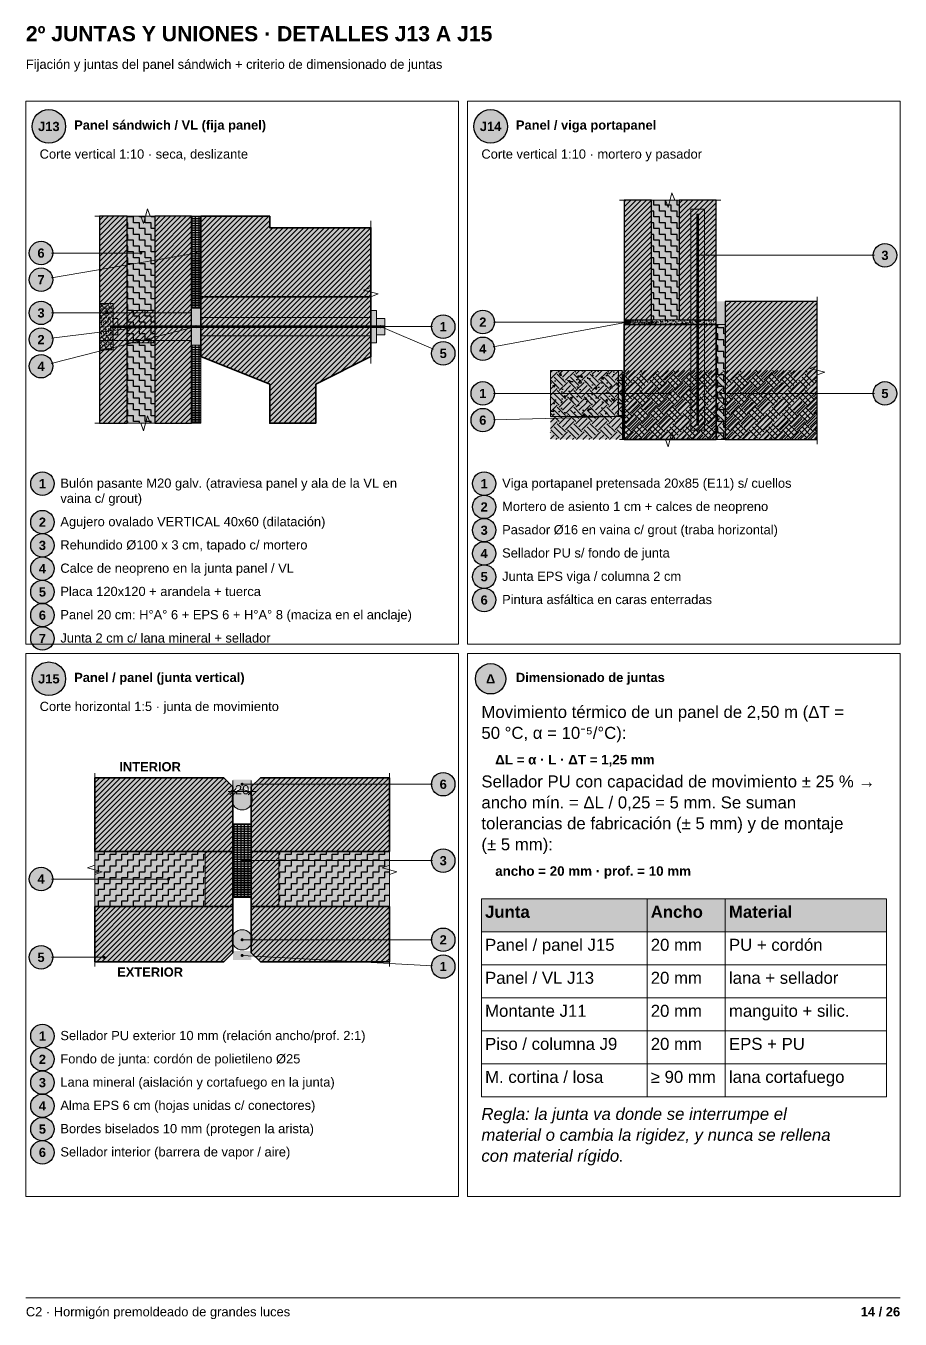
# Model space of a CAD drawing. Header units: millimetres. Extents: x 10 to 6200, y 4 to 286.
# Drawn here: x 3130 to 3320, y 4.4 to 285.3 of the extents above; entities that cross this region are included whole.
import ezdxf
from ezdxf.enums import TextEntityAlignment as Align

# ---------------------------------------------------------------- set-up
doc = ezdxf.new("R2010")
doc.units = ezdxf.units.MM
for name, color, linetype in [('CONTORNOS', 7, 'Continuous'), ('CONTORNOS-RAYADO', 8, 'Continuous'), ('CONTORNOS-RELLENO', 9, 'Continuous'), ('COTAS', 7, 'Continuous'), ('LINEAS', 7, 'Continuous'), ('LINEAS-RELLENO', 9, 'Continuous'), ('MARCO', 7, 'Continuous'), ('REFERENCIAS', 7, 'Continuous'), ('REFERENCIAS-RELLENO', 9, 'Continuous'), ('TABLAS', 7, 'Continuous'), ('TABLAS-RELLENO', 9, 'Continuous'), ('TEXTOS', 7, 'Continuous')]:
    doc.layers.add(name, color=color, linetype=linetype)
doc.styles.add('ARIAL', font='arial.ttf')
doc.styles.add('ARIAL-CURSIVA', font='ariali.ttf')
doc.styles.add('ARIAL-NEGRITA', font='arialbd.ttf')

msp = doc.modelspace()

# ---------------------------------------------------------------- hatches: boundary and pattern name
at = {"layer": 'CONTORNOS-RAYADO'}
h = msp.add_hatch(dxfattribs=at)
h.set_pattern_fill('ANSI31', color=8, scale=0.25)
h.paths.add_polyline_path([(3260, 221.5), (3266, 221.5), (3266, 247.5), (3260, 247.5)])
h = msp.add_hatch(dxfattribs=at)
h.set_pattern_fill('ZIGZAG', color=8, scale=0.2, angle=90)
h.paths.add_polyline_path([(3266, 221.5), (3272, 221.5), (3272, 247.5), (3266, 247.5)])
h = msp.add_hatch(dxfattribs=at)
h.set_pattern_fill('ANSI31', color=8, scale=0.25)
h.paths.add_polyline_path([(3272, 221.5), (3280, 221.5), (3280, 247.5), (3272, 247.5)])
h = msp.add_hatch(dxfattribs=at)
h.set_pattern_fill('AR-SAND', color=8, scale=0.01)
h.paths.add_polyline_path([(3274.5, 197.5), (3277.5, 197.5), (3277.5, 245.5), (3274.5, 245.5)])
h = msp.add_hatch(dxfattribs=at)
h.set_pattern_fill('ANSI31', color=8, scale=0.25)
h.paths.add_polyline_path([(3146, 199), (3152, 199), (3152, 244), (3146, 244)])
h = msp.add_hatch(dxfattribs=at)
h.set_pattern_fill('ZIGZAG', color=8, scale=0.2, angle=90)
h.paths.add_polyline_path([(3152, 199), (3158, 199), (3158, 244), (3152, 244)])
h = msp.add_hatch(dxfattribs=at)
h.set_pattern_fill('ANSI31', color=8, scale=0.25)
h.paths.add_polyline_path([(3158, 199), (3166, 199), (3166, 244), (3158, 244)])
h = msp.add_hatch(dxfattribs=at)
h.set_pattern_fill('INSUL', color=8, scale=0.08, angle=90)
h.paths.add_polyline_path([(3166, 224), (3168, 224), (3168, 244), (3166, 244)])
h = msp.add_hatch(dxfattribs=at)
h.set_pattern_fill('ANSI31', color=8, scale=0.25)
h.paths.add_polyline_path([(3168, 226.5), (3205, 226.5), (3205, 241.5), (3183, 241.5), (3183, 244), (3168, 244)])
h = msp.add_hatch(dxfattribs=at)
h.set_pattern_fill('AR-SAND', color=8, scale=0.015)
h.paths.add_polyline_path([(3146, 215), (3149, 215), (3149, 225), (3146, 225)])
h = msp.add_hatch(dxfattribs=at)
h.set_pattern_fill('ANSI31', color=8, scale=0.25)
h.paths.add_polyline_path([(3168, 226.5), (3205, 226.5), (3205, 213.5), (3193, 207.5), (3193, 199), (3183, 199), (3183, 207.5), (3168, 213.5)])
h = msp.add_hatch(dxfattribs=at)
h.set_pattern_fill('ANSI31', color=8, scale=0.25)
h.paths.add_polyline_path([(3282, 195.5), (3302, 195.5), (3302, 225.5), (3282, 225.5)])
h = msp.add_hatch(dxfattribs=at)
h.set_pattern_fill('ANSI31', color=8, scale=0.25)
h.paths.add_polyline_path([(3152, 216.5), (3158, 216.5), (3158, 223.5), (3152, 223.5)])
h = msp.add_hatch(dxfattribs=at)
h.set_pattern_fill('AR-SAND', color=8, scale=0.01)
h.paths.add_polyline_path([(3168, 218), (3205, 218), (3205, 222), (3168, 222)])
h = msp.add_hatch(dxfattribs=at)
h.set_pattern_fill('AR-SAND', color=8, scale=0.015)
h.paths.add_polyline_path([(3260, 220.5), (3280, 220.5), (3280, 221.5), (3260, 221.5)])
h = msp.add_hatch(dxfattribs=at)
h.set_pattern_fill('ANSI31', color=8, scale=0.25)
h.paths.add_polyline_path([(3260, 195.5), (3280, 195.5), (3280, 220.5), (3260, 220.5)])
h = msp.add_hatch(dxfattribs=at)
h.set_pattern_fill('ZIGZAG', color=8, scale=0.2, angle=90)
h.paths.add_polyline_path([(3280, 195.5), (3282, 195.5), (3282, 220.5), (3280, 220.5)])
h = msp.add_hatch(dxfattribs=at)
h.set_pattern_fill('INSUL', color=8, scale=0.08, angle=90)
h.paths.add_polyline_path([(3166, 199), (3168, 199), (3168, 216), (3166, 216)])
h = msp.add_hatch(dxfattribs=at)
h.set_pattern_fill('EARTH', color=8, scale=0.4, angle=45)
h.paths.add_polyline_path([(3244, 195.5), (3302, 195.5), (3302, 210.5), (3244, 210.5)])
h = msp.add_hatch(dxfattribs=at)
h.set_pattern_fill('AR-CONC', color=8, scale=0.025)
h.paths.add_polyline_path([(3244, 200.5), (3258.8, 200.5), (3258.8, 210.5), (3244, 210.5)])
h = msp.add_hatch(dxfattribs=at)
h.set_pattern_fill('ZIGZAG', color=8, scale=0.2, angle=90)
h.paths.add_polyline_path([(3258.8, 200.5), (3259.6, 200.5), (3259.6, 210.5), (3258.8, 210.5)])
h = msp.add_hatch(dxfattribs=at)
h.set_pattern_fill('ANSI31', color=8, scale=0.25)
h.paths.add_polyline_path([(3175, 106), (3145, 106), (3145, 122), (3173, 122), (3175, 120)])
h = msp.add_hatch(dxfattribs=at)
h.set_pattern_fill('ANSI31', color=8, scale=0.25)
h.paths.add_polyline_path([(3179, 106), (3209, 106), (3209, 122), (3181, 122), (3179, 120)])
h = msp.add_hatch(dxfattribs=at)
h.set_pattern_fill('INSUL', color=8, scale=0.08, angle=90)
h.paths.add_polyline_path([(3175, 96), (3179, 96), (3179, 112), (3175, 112)])
h = msp.add_hatch(dxfattribs=at)
h.set_pattern_fill('ZIGZAG', color=8, scale=0.2)
h.paths.add_polyline_path([(3145, 94), (3169, 94), (3169, 106), (3145, 106)])
h = msp.add_hatch(dxfattribs=at)
h.set_pattern_fill('ANSI31', color=8, scale=0.25)
h.paths.add_polyline_path([(3169, 94), (3175, 94), (3175, 106), (3169, 106)])
h = msp.add_hatch(dxfattribs=at)
h.set_pattern_fill('ANSI31', color=8, scale=0.25)
h.paths.add_polyline_path([(3179, 94), (3185, 94), (3185, 106), (3179, 106)])
h = msp.add_hatch(dxfattribs=at)
h.set_pattern_fill('ZIGZAG', color=8, scale=0.2)
h.paths.add_polyline_path([(3185, 94), (3209, 94), (3209, 106), (3185, 106)])
h = msp.add_hatch(dxfattribs=at)
h.set_pattern_fill('ANSI31', color=8, scale=0.25)
h.paths.add_polyline_path([(3175, 84), (3173, 82), (3145, 82), (3145, 94), (3175, 94)])
h = msp.add_hatch(dxfattribs=at)
h.set_pattern_fill('ANSI31', color=8, scale=0.25)
h.paths.add_polyline_path([(3179, 84), (3181, 82), (3209, 82), (3209, 94), (3179, 94)])
at = {"layer": 'CONTORNOS-RELLENO', "true_color": 0xd3d6d9}
h = msp.add_hatch(color=254, dxfattribs=at)
h.dxf.hatch_style = 1
h.paths.add_polyline_path([(3260, 221.5), (3266, 221.5), (3266, 247.5), (3260, 247.5)])
at = {"layer": 'CONTORNOS-RELLENO', "true_color": 0xfff5bf}
h = msp.add_hatch(color=254, dxfattribs=at)
h.dxf.hatch_style = 1
h.paths.add_polyline_path([(3266, 221.5), (3272, 221.5), (3272, 247.5), (3266, 247.5)])
at = {"layer": 'CONTORNOS-RELLENO', "true_color": 0xd3d6d9}
h = msp.add_hatch(color=254, dxfattribs=at)
h.dxf.hatch_style = 1
h.paths.add_polyline_path([(3272, 221.5), (3280, 221.5), (3280, 247.5), (3272, 247.5)])
at = {"layer": 'CONTORNOS-RELLENO', "true_color": 0xbdbdbd}
h = msp.add_hatch(color=9, dxfattribs=at)
h.dxf.hatch_style = 1
h.paths.add_polyline_path([(3274.5, 197.5), (3277.5, 197.5), (3277.5, 245.5), (3274.5, 245.5)])
at = {"layer": 'CONTORNOS-RELLENO', "true_color": 0xd3d6d9}
h = msp.add_hatch(color=254, dxfattribs=at)
h.dxf.hatch_style = 1
h.paths.add_polyline_path([(3146, 199), (3152, 199), (3152, 244), (3146, 244)])
at = {"layer": 'CONTORNOS-RELLENO', "true_color": 0xfff5bf}
h = msp.add_hatch(color=254, dxfattribs=at)
h.dxf.hatch_style = 1
h.paths.add_polyline_path([(3152, 199), (3158, 199), (3158, 244), (3152, 244)])
at = {"layer": 'CONTORNOS-RELLENO', "true_color": 0xd3d6d9}
h = msp.add_hatch(color=254, dxfattribs=at)
h.dxf.hatch_style = 1
h.paths.add_polyline_path([(3158, 199), (3166, 199), (3166, 244), (3158, 244)])
at = {"layer": 'CONTORNOS-RELLENO', "true_color": 0xfbe2a8}
h = msp.add_hatch(color=41, dxfattribs=at)
h.dxf.hatch_style = 1
h.paths.add_polyline_path([(3166, 224), (3168, 224), (3168, 244), (3166, 244)])
at = {"layer": 'CONTORNOS-RELLENO', "true_color": 0xd3d6d9}
h = msp.add_hatch(color=254, dxfattribs=at)
h.dxf.hatch_style = 1
h.paths.add_polyline_path([(3168, 226.5), (3205, 226.5), (3205, 241.5), (3183, 241.5), (3183, 244), (3168, 244)])
at = {"layer": 'CONTORNOS-RELLENO', "true_color": 0xe9e9e9}
h = msp.add_hatch(color=254, dxfattribs=at)
h.dxf.hatch_style = 1
h.paths.add_polyline_path([(3146, 215), (3149, 215), (3149, 225), (3146, 225)])
at = {"layer": 'CONTORNOS-RELLENO', "true_color": 0xd3d6d9}
h = msp.add_hatch(color=254, dxfattribs=at)
h.dxf.hatch_style = 1
h.paths.add_polyline_path([(3168, 226.5), (3205, 226.5), (3205, 213.5), (3193, 207.5), (3193, 199), (3183, 199), (3183, 207.5), (3168, 213.5)])
at = {"layer": 'CONTORNOS-RELLENO', "true_color": 0x111111}
h = msp.add_hatch(color=250, dxfattribs=at)
h.dxf.hatch_style = 1
h.paths.add_polyline_path([(3280, 220.5), (3282, 220.5), (3282, 225.5), (3280, 225.5)])
at = {"layer": 'CONTORNOS-RELLENO', "true_color": 0xd3d6d9}
h = msp.add_hatch(color=254, dxfattribs=at)
h.dxf.hatch_style = 1
h.paths.add_polyline_path([(3282, 195.5), (3302, 195.5), (3302, 225.5), (3282, 225.5)])
h = msp.add_hatch(color=254, dxfattribs=at)
h.dxf.hatch_style = 1
h.paths.add_polyline_path([(3152, 216.5), (3158, 216.5), (3158, 223.5), (3152, 223.5)])
at = {"layer": 'CONTORNOS-RELLENO', "true_color": 0x111111}
h = msp.add_hatch(color=250, dxfattribs=at)
h.dxf.hatch_style = 1
h.paths.add_polyline_path([(3166, 216), (3168, 216), (3168, 224), (3166, 224)])
at = {"layer": 'CONTORNOS-RELLENO', "true_color": 0xbdbdbd}
h = msp.add_hatch(color=9, dxfattribs=at)
h.dxf.hatch_style = 1
h.paths.add_polyline_path([(3168, 218), (3205, 218), (3205, 222), (3168, 222)])
at = {"layer": 'CONTORNOS-RELLENO', "true_color": 0x3b3b3b}
h = msp.add_hatch(color=250, dxfattribs=at)
h.dxf.hatch_style = 1
h.paths.add_polyline_path([(3205, 216.5), (3206.2, 216.5), (3206.2, 223.5), (3205, 223.5)])
h = msp.add_hatch(color=250, dxfattribs=at)
h.dxf.hatch_style = 1
h.paths.add_polyline_path([(3149, 218.2), (3150, 218.2), (3150, 221.8), (3149, 221.8)])
h = msp.add_hatch(color=250, dxfattribs=at)
h.dxf.hatch_style = 1
h.paths.add_polyline_path([(3206.2, 218.2), (3208, 218.2), (3208, 221.8), (3206.2, 221.8)])
at = {"layer": 'CONTORNOS-RELLENO', "true_color": 0xe9e9e9}
h = msp.add_hatch(color=254, dxfattribs=at)
h.dxf.hatch_style = 1
h.paths.add_polyline_path([(3260, 220.5), (3280, 220.5), (3280, 221.5), (3260, 221.5)])
at = {"layer": 'CONTORNOS-RELLENO', "true_color": 0x111111}
h = msp.add_hatch(color=250, dxfattribs=at)
h.dxf.hatch_style = 1
h.paths.add_polyline_path([(3260, 220.5), (3261.4, 220.5), (3261.4, 221.5), (3260, 221.5)])
at = {"layer": 'CONTORNOS-RELLENO', "true_color": 0xd3d6d9}
h = msp.add_hatch(color=254, dxfattribs=at)
h.dxf.hatch_style = 1
h.paths.add_polyline_path([(3260, 195.5), (3280, 195.5), (3280, 220.5), (3260, 220.5)])
at = {"layer": 'CONTORNOS-RELLENO', "true_color": 0x111111}
h = msp.add_hatch(color=250, dxfattribs=at)
h.dxf.hatch_style = 1
h.paths.add_polyline_path([(3264, 220.5), (3268, 220.5), (3268, 221.5), (3264, 221.5)])
at = {"layer": 'CONTORNOS-RELLENO', "true_color": 0xfff5bf}
h = msp.add_hatch(color=254, dxfattribs=at)
h.dxf.hatch_style = 1
h.paths.add_polyline_path([(3280, 195.5), (3282, 195.5), (3282, 220.5), (3280, 220.5)])
at = {"layer": 'CONTORNOS-RELLENO', "true_color": 0xfbe2a8}
h = msp.add_hatch(color=41, dxfattribs=at)
h.dxf.hatch_style = 1
h.paths.add_polyline_path([(3166, 199), (3168, 199), (3168, 216), (3166, 216)])
at = {"layer": 'CONTORNOS-RELLENO', "true_color": 0xece3d2}
h = msp.add_hatch(color=254, dxfattribs=at)
h.dxf.hatch_style = 1
h.paths.add_polyline_path([(3244, 195.5), (3302, 195.5), (3302, 210.5), (3244, 210.5)])
at = {"layer": 'CONTORNOS-RELLENO', "true_color": 0xe6e4df}
h = msp.add_hatch(color=254, dxfattribs=at)
h.dxf.hatch_style = 1
h.paths.add_polyline_path([(3244, 200.5), (3258.8, 200.5), (3258.8, 210.5), (3244, 210.5)])
at = {"layer": 'CONTORNOS-RELLENO', "true_color": 0xfff5bf}
h = msp.add_hatch(color=254, dxfattribs=at)
h.dxf.hatch_style = 1
h.paths.add_polyline_path([(3258.8, 200.5), (3259.6, 200.5), (3259.6, 210.5), (3258.8, 210.5)])
at = {"layer": 'CONTORNOS-RELLENO', "true_color": 0xd3d6d9}
h = msp.add_hatch(color=254, dxfattribs=at)
h.dxf.hatch_style = 1
h.paths.add_polyline_path([(3175, 106), (3145, 106), (3145, 122), (3173, 122), (3175, 120)])
at = {"layer": 'CONTORNOS-RELLENO', "true_color": 0x222222}
h = msp.add_hatch(color=250, dxfattribs=at)
h.dxf.hatch_style = 1
h.paths.add_polyline_path([(3175, 119.6), (3179, 119.6), (3179, 121.6), (3175, 121.6)])
at = {"layer": 'CONTORNOS-RELLENO', "true_color": 0xd3d6d9}
h = msp.add_hatch(color=254, dxfattribs=at)
h.dxf.hatch_style = 1
h.paths.add_polyline_path([(3179, 106), (3209, 106), (3209, 122), (3181, 122), (3179, 120)])
at = {"layer": 'CONTORNOS-RELLENO', "true_color": 0xfbe2a8}
h = msp.add_hatch(color=41, dxfattribs=at)
h.dxf.hatch_style = 1
h.paths.add_polyline_path([(3175, 96), (3179, 96), (3179, 112), (3175, 112)])
at = {"layer": 'CONTORNOS-RELLENO', "true_color": 0xfff5bf}
h = msp.add_hatch(color=254, dxfattribs=at)
h.dxf.hatch_style = 1
h.paths.add_polyline_path([(3145, 94), (3169, 94), (3169, 106), (3145, 106)])
at = {"layer": 'CONTORNOS-RELLENO', "true_color": 0xd3d6d9}
h = msp.add_hatch(color=254, dxfattribs=at)
h.dxf.hatch_style = 1
h.paths.add_polyline_path([(3169, 94), (3175, 94), (3175, 106), (3169, 106)])
h = msp.add_hatch(color=254, dxfattribs=at)
h.dxf.hatch_style = 1
h.paths.add_polyline_path([(3179, 94), (3185, 94), (3185, 106), (3179, 106)])
at = {"layer": 'CONTORNOS-RELLENO', "true_color": 0xfff5bf}
h = msp.add_hatch(color=254, dxfattribs=at)
h.dxf.hatch_style = 1
h.paths.add_polyline_path([(3185, 94), (3209, 94), (3209, 106), (3185, 106)])
at = {"layer": 'CONTORNOS-RELLENO', "true_color": 0xd3d6d9}
h = msp.add_hatch(color=254, dxfattribs=at)
h.dxf.hatch_style = 1
h.paths.add_polyline_path([(3175, 84), (3173, 82), (3145, 82), (3145, 94), (3175, 94)])
h = msp.add_hatch(color=254, dxfattribs=at)
h.dxf.hatch_style = 1
h.paths.add_polyline_path([(3179, 84), (3181, 82), (3209, 82), (3209, 94), (3179, 94)])
at = {"layer": 'CONTORNOS-RELLENO', "true_color": 0x222222}
h = msp.add_hatch(color=250, dxfattribs=at)
h.dxf.hatch_style = 1
h.paths.add_polyline_path([(3175, 82.4), (3179, 82.4), (3179, 84.4), (3175, 84.4)])
at = {"layer": 'LINEAS-RELLENO', "true_color": 0xd8d8d8}
h = msp.add_hatch(color=254, dxfattribs=at)
h.dxf.hatch_style = 1
edge = h.paths.add_edge_path()
edge.add_arc((3177, 117.2), 2.2, 0, 360)
h = msp.add_hatch(color=254, dxfattribs=at)
h.dxf.hatch_style = 1
edge = h.paths.add_edge_path()
edge.add_arc((3177, 86.8), 2.2, 0, 360)
at = {"layer": 'REFERENCIAS-RELLENO', "true_color": 0xfff1a8}
h = msp.add_hatch(color=51, dxfattribs=at)
h.dxf.hatch_style = 1
edge = h.paths.add_edge_path()
edge.add_arc((3135, 263.5), 3.65, 0, 360)
h = msp.add_hatch(color=51, dxfattribs=at)
h.dxf.hatch_style = 1
edge = h.paths.add_edge_path()
edge.add_arc((3231, 263.5), 3.65, 0, 360)
at = {"layer": 'REFERENCIAS-RELLENO', "true_color": 0xffffff}
h = msp.add_hatch(color=7, dxfattribs=at)
h.dxf.hatch_style = 1
edge = h.paths.add_edge_path()
edge.add_arc((3133.3, 236), 2.55, 0, 360)
at = {"layer": 'REFERENCIAS-RELLENO', "true_color": 0x000000}
h = msp.add_hatch(color=18, dxfattribs=at)
h.dxf.hatch_style = 1
edge = h.paths.add_edge_path()
edge.add_arc((3155, 236), 0.35, 0, 360)
h = msp.add_hatch(color=18, dxfattribs=at)
h.dxf.hatch_style = 1
edge = h.paths.add_edge_path()
edge.add_arc((3167, 236), 0.35, 0, 360)
at = {"layer": 'REFERENCIAS-RELLENO', "true_color": 0xffffff}
h = msp.add_hatch(color=7, dxfattribs=at)
h.dxf.hatch_style = 1
edge = h.paths.add_edge_path()
edge.add_arc((3316.7, 235.5), 2.55, 0, 360)
at = {"layer": 'REFERENCIAS-RELLENO', "true_color": 0x000000}
h = msp.add_hatch(color=18, dxfattribs=at)
h.dxf.hatch_style = 1
edge = h.paths.add_edge_path()
edge.add_arc((3276, 235.5), 0.35, 0, 360)
at = {"layer": 'REFERENCIAS-RELLENO', "true_color": 0xffffff}
h = msp.add_hatch(color=7, dxfattribs=at)
h.dxf.hatch_style = 1
edge = h.paths.add_edge_path()
edge.add_arc((3133.3, 230.2), 2.55, 0, 360)
h = msp.add_hatch(color=7, dxfattribs=at)
h.dxf.hatch_style = 1
edge = h.paths.add_edge_path()
edge.add_arc((3133.3, 223), 2.55, 0, 360)
at = {"layer": 'REFERENCIAS-RELLENO', "true_color": 0x000000}
h = msp.add_hatch(color=18, dxfattribs=at)
h.dxf.hatch_style = 1
edge = h.paths.add_edge_path()
edge.add_arc((3147.5, 223), 0.35, 0, 360)
at = {"layer": 'REFERENCIAS-RELLENO', "true_color": 0xffffff}
h = msp.add_hatch(color=7, dxfattribs=at)
h.dxf.hatch_style = 1
edge = h.paths.add_edge_path()
edge.add_arc((3220.7, 220), 2.55, 0, 360)
h = msp.add_hatch(color=7, dxfattribs=at)
h.dxf.hatch_style = 1
edge = h.paths.add_edge_path()
edge.add_arc((3229.3, 221), 2.55, 0, 360)
h = msp.add_hatch(color=7, dxfattribs=at)
h.dxf.hatch_style = 1
edge = h.paths.add_edge_path()
edge.add_arc((3133.3, 217.2), 2.55, 0, 360)
at = {"layer": 'REFERENCIAS-RELLENO', "true_color": 0x000000}
h = msp.add_hatch(color=18, dxfattribs=at)
h.dxf.hatch_style = 1
edge = h.paths.add_edge_path()
edge.add_arc((3156, 220), 0.35, 0, 360)
h = msp.add_hatch(color=18, dxfattribs=at)
h.dxf.hatch_style = 1
edge = h.paths.add_edge_path()
edge.add_arc((3167, 220), 0.35, 0, 360)
h = msp.add_hatch(color=18, dxfattribs=at)
h.dxf.hatch_style = 1
edge = h.paths.add_edge_path()
edge.add_arc((3178, 220), 0.35, 0, 360)
h = msp.add_hatch(color=18, dxfattribs=at)
h.dxf.hatch_style = 1
edge = h.paths.add_edge_path()
edge.add_arc((3207.1, 220), 0.35, 0, 360)
h = msp.add_hatch(color=18, dxfattribs=at)
h.dxf.hatch_style = 1
edge = h.paths.add_edge_path()
edge.add_arc((3260.7, 221), 0.35, 0, 360)
h = msp.add_hatch(color=18, dxfattribs=at)
h.dxf.hatch_style = 1
edge = h.paths.add_edge_path()
edge.add_arc((3266, 221), 0.35, 0, 360)
at = {"layer": 'REFERENCIAS-RELLENO', "true_color": 0xffffff}
h = msp.add_hatch(color=7, dxfattribs=at)
h.dxf.hatch_style = 1
edge = h.paths.add_edge_path()
edge.add_arc((3220.7, 214.2), 2.55, 0, 360)
h = msp.add_hatch(color=7, dxfattribs=at)
h.dxf.hatch_style = 1
edge = h.paths.add_edge_path()
edge.add_arc((3229.3, 215.2), 2.55, 0, 360)
h = msp.add_hatch(color=7, dxfattribs=at)
h.dxf.hatch_style = 1
edge = h.paths.add_edge_path()
edge.add_arc((3133.3, 211.4), 2.55, 0, 360)
h = msp.add_hatch(color=7, dxfattribs=at)
h.dxf.hatch_style = 1
edge = h.paths.add_edge_path()
edge.add_arc((3229.3, 205.5), 2.55, 0, 360)
h = msp.add_hatch(color=7, dxfattribs=at)
h.dxf.hatch_style = 1
edge = h.paths.add_edge_path()
edge.add_arc((3316.7, 205.5), 2.55, 0, 360)
at = {"layer": 'REFERENCIAS-RELLENO', "true_color": 0x000000}
h = msp.add_hatch(color=18, dxfattribs=at)
h.dxf.hatch_style = 1
edge = h.paths.add_edge_path()
edge.add_arc((3270, 205.5), 0.35, 0, 360)
h = msp.add_hatch(color=18, dxfattribs=at)
h.dxf.hatch_style = 1
edge = h.paths.add_edge_path()
edge.add_arc((3281, 205.5), 0.35, 0, 360)
at = {"layer": 'REFERENCIAS-RELLENO', "true_color": 0xffffff}
h = msp.add_hatch(color=7, dxfattribs=at)
h.dxf.hatch_style = 1
edge = h.paths.add_edge_path()
edge.add_arc((3229.3, 199.7), 2.55, 0, 360)
at = {"layer": 'REFERENCIAS-RELLENO', "true_color": 0x000000}
h = msp.add_hatch(color=18, dxfattribs=at)
h.dxf.hatch_style = 1
edge = h.paths.add_edge_path()
edge.add_arc((3259.8, 200.5), 0.35, 0, 360)
at = {"layer": 'REFERENCIAS-RELLENO', "true_color": 0xffffff}
h = msp.add_hatch(color=7, dxfattribs=at)
h.dxf.hatch_style = 1
edge = h.paths.add_edge_path()
edge.add_arc((3133.6, 185.9), 2.55, 0, 360)
h = msp.add_hatch(color=7, dxfattribs=at)
h.dxf.hatch_style = 1
edge = h.paths.add_edge_path()
edge.add_arc((3229.6, 185.9), 2.55, 0, 360)
h = msp.add_hatch(color=7, dxfattribs=at)
h.dxf.hatch_style = 1
edge = h.paths.add_edge_path()
edge.add_arc((3229.6, 180.85), 2.55, 0, 360)
h = msp.add_hatch(color=7, dxfattribs=at)
h.dxf.hatch_style = 1
edge = h.paths.add_edge_path()
edge.add_arc((3133.6, 177.54), 2.55, 0, 360)
h = msp.add_hatch(color=7, dxfattribs=at)
h.dxf.hatch_style = 1
edge = h.paths.add_edge_path()
edge.add_arc((3229.6, 175.79), 2.55, 0, 360)
h = msp.add_hatch(color=7, dxfattribs=at)
h.dxf.hatch_style = 1
edge = h.paths.add_edge_path()
edge.add_arc((3133.6, 172.49), 2.55, 0, 360)
h = msp.add_hatch(color=7, dxfattribs=at)
h.dxf.hatch_style = 1
edge = h.paths.add_edge_path()
edge.add_arc((3229.6, 170.74), 2.55, 0, 360)
h = msp.add_hatch(color=7, dxfattribs=at)
h.dxf.hatch_style = 1
edge = h.paths.add_edge_path()
edge.add_arc((3133.6, 167.43), 2.55, 0, 360)
h = msp.add_hatch(color=7, dxfattribs=at)
h.dxf.hatch_style = 1
edge = h.paths.add_edge_path()
edge.add_arc((3229.6, 165.68), 2.55, 0, 360)
h = msp.add_hatch(color=7, dxfattribs=at)
h.dxf.hatch_style = 1
edge = h.paths.add_edge_path()
edge.add_arc((3133.6, 162.38), 2.55, 0, 360)
h = msp.add_hatch(color=7, dxfattribs=at)
h.dxf.hatch_style = 1
edge = h.paths.add_edge_path()
edge.add_arc((3229.6, 160.63), 2.55, 0, 360)
h = msp.add_hatch(color=7, dxfattribs=at)
h.dxf.hatch_style = 1
edge = h.paths.add_edge_path()
edge.add_arc((3133.6, 157.33), 2.55, 0, 360)
h = msp.add_hatch(color=7, dxfattribs=at)
h.dxf.hatch_style = 1
edge = h.paths.add_edge_path()
edge.add_arc((3133.6, 152.27), 2.55, 0, 360)
at = {"layer": 'REFERENCIAS-RELLENO', "true_color": 0xfff1a8}
h = msp.add_hatch(color=51, dxfattribs=at)
h.dxf.hatch_style = 1
edge = h.paths.add_edge_path()
edge.add_arc((3135, 143.5), 3.65, 0, 360)
h = msp.add_hatch(color=51, dxfattribs=at)
h.dxf.hatch_style = 1
edge = h.paths.add_edge_path()
edge.add_arc((3231, 143.5), 3.3, 0, 360)
at = {"layer": 'REFERENCIAS-RELLENO', "true_color": 0x000000}
h = msp.add_hatch(color=18, dxfattribs=at)
h.dxf.hatch_style = 1
edge = h.paths.add_edge_path()
edge.add_arc((3177, 120.6), 0.35, 0, 360)
at = {"layer": 'REFERENCIAS-RELLENO', "true_color": 0xffffff}
h = msp.add_hatch(color=7, dxfattribs=at)
h.dxf.hatch_style = 1
edge = h.paths.add_edge_path()
edge.add_arc((3220.7, 120.6), 2.55, 0, 360)
at = {"layer": 'REFERENCIAS-RELLENO', "true_color": 0x000000}
h = msp.add_hatch(color=18, dxfattribs=at)
h.dxf.hatch_style = 1
edge = h.paths.add_edge_path()
edge.add_arc((3177, 104), 0.35, 0, 360)
at = {"layer": 'REFERENCIAS-RELLENO', "true_color": 0xffffff}
h = msp.add_hatch(color=7, dxfattribs=at)
h.dxf.hatch_style = 1
edge = h.paths.add_edge_path()
edge.add_arc((3220.7, 104), 2.55, 0, 360)
h = msp.add_hatch(color=7, dxfattribs=at)
h.dxf.hatch_style = 1
edge = h.paths.add_edge_path()
edge.add_arc((3133.3, 100), 2.55, 0, 360)
at = {"layer": 'REFERENCIAS-RELLENO', "true_color": 0x000000}
h = msp.add_hatch(color=18, dxfattribs=at)
h.dxf.hatch_style = 1
edge = h.paths.add_edge_path()
edge.add_arc((3161, 100), 0.35, 0, 360)
h = msp.add_hatch(color=18, dxfattribs=at)
h.dxf.hatch_style = 1
edge = h.paths.add_edge_path()
edge.add_arc((3177, 86.8), 0.35, 0, 360)
at = {"layer": 'REFERENCIAS-RELLENO', "true_color": 0xffffff}
h = msp.add_hatch(color=7, dxfattribs=at)
h.dxf.hatch_style = 1
edge = h.paths.add_edge_path()
edge.add_arc((3220.7, 86.8), 2.55, 0, 360)
h = msp.add_hatch(color=7, dxfattribs=at)
h.dxf.hatch_style = 1
edge = h.paths.add_edge_path()
edge.add_arc((3133.3, 83), 2.55, 0, 360)
at = {"layer": 'REFERENCIAS-RELLENO', "true_color": 0x000000}
h = msp.add_hatch(color=18, dxfattribs=at)
h.dxf.hatch_style = 1
edge = h.paths.add_edge_path()
edge.add_arc((3147, 83), 0.35, 0, 360)
h = msp.add_hatch(color=18, dxfattribs=at)
h.dxf.hatch_style = 1
edge = h.paths.add_edge_path()
edge.add_arc((3177, 83.4), 0.35, 0, 360)
at = {"layer": 'REFERENCIAS-RELLENO', "true_color": 0xffffff}
h = msp.add_hatch(color=7, dxfattribs=at)
h.dxf.hatch_style = 1
edge = h.paths.add_edge_path()
edge.add_arc((3220.7, 81), 2.55, 0, 360)
h = msp.add_hatch(color=7, dxfattribs=at)
h.dxf.hatch_style = 1
edge = h.paths.add_edge_path()
edge.add_arc((3133.6, 65.9), 2.55, 0, 360)
h = msp.add_hatch(color=7, dxfattribs=at)
h.dxf.hatch_style = 1
edge = h.paths.add_edge_path()
edge.add_arc((3133.6, 60.85), 2.55, 0, 360)
h = msp.add_hatch(color=7, dxfattribs=at)
h.dxf.hatch_style = 1
edge = h.paths.add_edge_path()
edge.add_arc((3133.6, 55.79), 2.55, 0, 360)
h = msp.add_hatch(color=7, dxfattribs=at)
h.dxf.hatch_style = 1
edge = h.paths.add_edge_path()
edge.add_arc((3133.6, 50.74), 2.55, 0, 360)
h = msp.add_hatch(color=7, dxfattribs=at)
h.dxf.hatch_style = 1
edge = h.paths.add_edge_path()
edge.add_arc((3133.6, 45.68), 2.55, 0, 360)
h = msp.add_hatch(color=7, dxfattribs=at)
h.dxf.hatch_style = 1
edge = h.paths.add_edge_path()
edge.add_arc((3133.6, 40.63), 2.55, 0, 360)
at = {"layer": 'TABLAS-RELLENO', "true_color": 0xe2e6ea}
h = msp.add_hatch(color=254, dxfattribs=at)
h.dxf.hatch_style = 1
h.paths.add_polyline_path([(3229, 95.7), (3265, 95.7), (3265, 88.53), (3229, 88.53)])
h = msp.add_hatch(color=254, dxfattribs=at)
h.dxf.hatch_style = 1
h.paths.add_polyline_path([(3265, 95.7), (3282, 95.7), (3282, 88.53), (3265, 88.53)])
h = msp.add_hatch(color=254, dxfattribs=at)
h.dxf.hatch_style = 1
h.paths.add_polyline_path([(3282, 95.7), (3317, 95.7), (3317, 88.53), (3282, 88.53)])

# ---------------------------------------------------------------- linework, layer by layer
at = {"layer": 'CONTORNOS', "lineweight": 25}
for points in [[(3260, 221.5), (3266, 221.5), (3266, 247.5), (3260, 247.5)], [(3272, 221.5), (3280, 221.5), (3280, 247.5), (3272, 247.5)], [(3146, 199), (3152, 199), (3152, 244), (3146, 244)], [(3158, 199), (3166, 199), (3166, 244), (3158, 244)], [(3282, 195.5), (3302, 195.5), (3302, 225.5), (3282, 225.5)]]:
    msp.add_lwpolyline(points, close=True, dxfattribs=at)
at = {"layer": 'CONTORNOS', "lineweight": 9}
for points in [[(3266, 221.5), (3272, 221.5), (3272, 247.5), (3266, 247.5)], [(3274.5, 197.5), (3277.5, 197.5), (3277.5, 245.5), (3274.5, 245.5)], [(3152, 199), (3158, 199), (3158, 244), (3152, 244)], [(3166, 224), (3168, 224), (3168, 244), (3166, 244)], [(3146, 215), (3149, 215), (3149, 225), (3146, 225)], [(3146, 217), (3166, 217), (3166, 223), (3146, 223)], [(3152, 216.5), (3158, 216.5), (3158, 223.5), (3152, 223.5)], [(3168, 218), (3205, 218), (3205, 222), (3168, 222)], [(3205, 216.5), (3206.2, 216.5), (3206.2, 223.5), (3205, 223.5)], [(3149, 218.2), (3150, 218.2), (3150, 221.8), (3149, 221.8)], [(3206.2, 218.2), (3208, 218.2), (3208, 221.8), (3206.2, 221.8)], [(3260, 220.5), (3280, 220.5), (3280, 221.5), (3260, 221.5)], [(3280, 195.5), (3282, 195.5), (3282, 220.5), (3280, 220.5)], [(3166, 199), (3168, 199), (3168, 216), (3166, 216)], [(3258.8, 200.5), (3259.6, 200.5), (3259.6, 210.5), (3258.8, 210.5)], [(3175, 96), (3179, 96), (3179, 112), (3175, 112)], [(3145, 94), (3169, 94), (3169, 106), (3145, 106)], [(3185, 94), (3209, 94), (3209, 106), (3185, 106)]]:
    msp.add_lwpolyline(points, close=True, dxfattribs=at)
at = {"layer": 'CONTORNOS', "lineweight": 35}
for points in [[(3168, 226.5), (3205, 226.5), (3205, 241.5), (3183, 241.5), (3183, 244), (3168, 244)], [(3168, 226.5), (3205, 226.5), (3205, 213.5), (3193, 207.5), (3193, 199), (3183, 199), (3183, 207.5), (3168, 213.5)], [(3260, 195.5), (3280, 195.5), (3280, 220.5), (3260, 220.5)], [(3175, 106), (3145, 106), (3145, 122), (3173, 122), (3175, 120)], [(3179, 106), (3209, 106), (3209, 122), (3181, 122), (3179, 120)], [(3175, 84), (3173, 82), (3145, 82), (3145, 94), (3175, 94)], [(3179, 84), (3181, 82), (3209, 82), (3209, 94), (3179, 94)]]:
    msp.add_lwpolyline(points, close=True, dxfattribs=at)
at = {"layer": 'CONTORNOS', "lineweight": 13}
msp.add_lwpolyline([(3244, 200.5), (3258.8, 200.5), (3258.8, 210.5), (3244, 210.5)], close=True, dxfattribs=at)
at = {"layer": 'COTAS', "lineweight": 9}
for points in [[(3175, 121.4), (3175, 118)], [(3179, 121.4), (3179, 118)]]:
    msp.add_lwpolyline(points, dxfattribs=at)
at = {"layer": 'COTAS', "lineweight": 13}
msp.add_lwpolyline([(3174, 119), (3180, 119)], dxfattribs=at)
at = {"layer": 'COTAS', "lineweight": 35}
for points in [[(3174.3, 118.3), (3175.7, 119.7)], [(3178.3, 118.3), (3179.7, 119.7)]]:
    msp.add_lwpolyline(points, dxfattribs=at)
at = {"layer": 'LINEAS', "lineweight": 13}
for points in [[(3259, 247.5), (3269, 247.5), (3269.6, 245.9), (3270.4, 249.1), (3271, 247.5), (3281, 247.5)], [(3145, 244), (3155, 244), (3155.6, 242.4), (3156.4, 245.6), (3157, 244), (3167, 244)], [(3205, 212), (3205, 226.5), (3206.6, 227.1), (3203.4, 227.9), (3205, 228.5), (3205, 243)], [(3302, 194.5), (3302, 209.5), (3303.6, 210.1), (3300.4, 210.9), (3302, 211.5), (3302, 226.5)], [(3145, 199), (3155, 199), (3155.6, 197.4), (3156.4, 200.6), (3157, 199), (3167, 199)], [(3259, 195.5), (3269, 195.5), (3269.6, 193.9), (3270.4, 197.1), (3271, 195.5), (3281, 195.5)], [(3145, 81), (3145, 101), (3146.6, 101.6), (3143.4, 102.4), (3145, 103), (3145, 123)], [(3209, 81), (3209, 101), (3210.6, 101.6), (3207.4, 102.4), (3209, 103), (3209, 123)]]:
    msp.add_lwpolyline(points, dxfattribs=at)
at = {"layer": 'LINEAS', "lineweight": 70}
for points in [[(3276, 198.5), (3276, 244.5)], [(3148.5, 220), (3208, 220)]]:
    msp.add_lwpolyline(points, dxfattribs=at)
at = {"layer": 'LINEAS', "lineweight": 50}
msp.add_lwpolyline([(3259.8, 195.5), (3259.8, 209.5)], dxfattribs=at)
at = {"layer": 'LINEAS', "lineweight": 35}
for points in [[(3175, 94), (3175, 106)], [(3179, 94), (3179, 106)]]:
    msp.add_lwpolyline(points, dxfattribs=at)
at = {"layer": 'LINEAS', "lineweight": 13}
for centre in [(3177, 117.2), (3177, 86.8)]:
    msp.add_circle(centre, 2.2, dxfattribs=at)
at = {"layer": 'MARCO', "color": 252, "lineweight": 13, "true_color": 0x888888}
for points in [[(3130, 269), (3224, 269), (3224, 151), (3130, 151)], [(3226, 269), (3320, 269), (3320, 151), (3226, 151)], [(3130, 149), (3224, 149), (3224, 31), (3130, 31)], [(3226, 149), (3320, 149), (3320, 31), (3226, 31)]]:
    msp.add_lwpolyline(points, close=True, dxfattribs=at)
at = {"layer": 'MARCO', "color": 253, "lineweight": 13, "true_color": 0x999999}
msp.add_lwpolyline([(3130, 9), (3320, 9)], dxfattribs=at)
at = {"layer": 'REFERENCIAS', "lineweight": 13}
for points in [[(3167, 236), (3135.57, 230.59)], [(3155, 236), (3135.6, 236)], [(3276, 235.5), (3314.4, 235.5)], [(3147.5, 223), (3135.6, 223)], [(3167, 220), (3135.53, 211.97)], [(3156, 220), (3135.58, 217.48)], [(3178, 220), (3218.4, 220)], [(3207.1, 220), (3218.58, 215.1)], [(3260.7, 221), (3231.56, 215.62)], [(3266, 221), (3231.6, 221)], [(3270, 205.5), (3231.6, 205.5)], [(3281, 205.5), (3314.4, 205.5)], [(3259.8, 200.5), (3231.6, 199.76)], [(3177, 120.6), (3218.4, 120.6)], [(3177, 104), (3218.4, 104)], [(3161, 100), (3135.6, 100)], [(3177, 86.8), (3218.4, 86.8)], [(3147, 83), (3135.6, 83)], [(3177, 83.4), (3218.4, 81.13)]]:
    msp.add_lwpolyline(points, dxfattribs=at)
at = {"layer": 'REFERENCIAS', "lineweight": 25}
for centre, radius in [((3135, 263.5), 3.65), ((3231, 263.5), 3.65), ((3133.3, 236), 2.55), ((3316.7, 235.5), 2.55), ((3133.3, 230.2), 2.55), ((3133.3, 223), 2.55), ((3220.7, 220), 2.55), ((3229.3, 221), 2.55), ((3133.3, 217.2), 2.55), ((3220.7, 214.2), 2.55), ((3229.3, 215.2), 2.55), ((3133.3, 211.4), 2.55), ((3229.3, 205.5), 2.55), ((3316.7, 205.5), 2.55), ((3229.3, 199.7), 2.55), ((3133.6, 185.9), 2.55), ((3229.6, 185.9), 2.55), ((3229.6, 180.85), 2.55), ((3133.6, 177.54), 2.55), ((3229.6, 175.79), 2.55), ((3133.6, 172.49), 2.55), ((3229.6, 170.74), 2.55), ((3133.6, 167.43), 2.55), ((3229.6, 165.68), 2.55), ((3133.6, 162.38), 2.55), ((3229.6, 160.63), 2.55), ((3133.6, 157.33), 2.55), ((3133.6, 152.27), 2.55), ((3135, 143.5), 3.65), ((3231, 143.5), 3.3), ((3220.7, 120.6), 2.55), ((3220.7, 104), 2.55), ((3133.3, 100), 2.55), ((3220.7, 86.8), 2.55), ((3133.3, 83), 2.55), ((3220.7, 81), 2.55), ((3133.6, 65.9), 2.55), ((3133.6, 60.85), 2.55), ((3133.6, 55.79), 2.55), ((3133.6, 50.74), 2.55), ((3133.6, 45.68), 2.55), ((3133.6, 40.63), 2.55)]:
    msp.add_circle(centre, radius, dxfattribs=at)
at = {"layer": 'TABLAS', "lineweight": 13}
for points in [[(3229, 95.7), (3265, 95.7), (3265, 88.53), (3229, 88.53)], [(3265, 95.7), (3282, 95.7), (3282, 88.53), (3265, 88.53)], [(3282, 95.7), (3317, 95.7), (3317, 88.53), (3282, 88.53)], [(3229, 88.53), (3265, 88.53), (3265, 81.36), (3229, 81.36)], [(3265, 88.53), (3282, 88.53), (3282, 81.36), (3265, 81.36)], [(3282, 88.53), (3317, 88.53), (3317, 81.36), (3282, 81.36)], [(3229, 81.36), (3265, 81.36), (3265, 74.19), (3229, 74.19)], [(3265, 81.36), (3282, 81.36), (3282, 74.19), (3265, 74.19)], [(3282, 81.36), (3317, 81.36), (3317, 74.19), (3282, 74.19)], [(3229, 74.19), (3265, 74.19), (3265, 67.02), (3229, 67.02)], [(3265, 74.19), (3282, 74.19), (3282, 67.02), (3265, 67.02)], [(3282, 74.19), (3317, 74.19), (3317, 67.02), (3282, 67.02)], [(3229, 67.02), (3265, 67.02), (3265, 59.85), (3229, 59.85)], [(3265, 67.02), (3282, 67.02), (3282, 59.85), (3265, 59.85)], [(3282, 67.02), (3317, 67.02), (3317, 59.85), (3282, 59.85)], [(3229, 59.85), (3265, 59.85), (3265, 52.68), (3229, 52.68)], [(3265, 59.85), (3282, 59.85), (3282, 52.68), (3265, 52.68)], [(3282, 59.85), (3317, 59.85), (3317, 52.68), (3282, 52.68)]]:
    msp.add_lwpolyline(points, close=True, dxfattribs=at)

# ---------------------------------------------------------------- texts
at = {"layer": 'COTAS', "style": 'ARIAL'}
msp.add_text('20', height=2.005, dxfattribs=at).set_placement((3177, 118.4), align=Align.CENTER)
at = {"layer": 'MARCO', "color": 251, "true_color": 0x666666, "style": 'ARIAL'}
msp.add_text('C2 · Hormigón premoldeado de grandes luces', height=2.0048, dxfattribs=at).set_placement((3130, 5))
at = {"layer": 'MARCO', "color": 250, "true_color": 0x444444, "style": 'ARIAL-NEGRITA'}
msp.add_text('14 / 26', height=2.005, dxfattribs=at).set_placement((3320, 5), align=Align.RIGHT)
at = {"layer": 'REFERENCIAS', "style": 'ARIAL-NEGRITA'}
for s, height, p in [('J13', 2.005, (3135, 262.49)), ('J14', 2.005, (3231, 262.49)), ('6', 2, (3133.3, 234.99)), ('3', 2, (3316.7, 234.49)), ('7', 2, (3133.3, 229.19)), ('3', 2, (3133.3, 221.99)), ('2', 2, (3229.3, 219.99)), ('1', 2, (3220.7, 218.99)), ('2', 2, (3133.3, 216.19)), ('5', 2, (3220.7, 213.19)), ('4', 2, (3229.3, 214.19)), ('4', 2, (3133.3, 210.39)), ('1', 2, (3229.3, 204.49)), ('5', 2, (3316.7, 204.49)), ('6', 2, (3229.3, 198.69)), ('1', 2, (3133.6, 184.89)), ('1', 2, (3229.6, 184.89)), ('2', 2, (3229.6, 179.84)), ('2', 2, (3133.6, 176.53)), ('3', 2, (3229.6, 174.78)), ('3', 2, (3133.6, 171.48)), ('4', 2, (3229.6, 169.73)), ('4', 2, (3133.6, 166.43)), ('5', 2, (3229.6, 164.68)), ('5', 2, (3133.6, 161.37)), ('6', 2, (3229.6, 159.62)), ('6', 2, (3133.6, 156.32)), ('7', 2, (3133.6, 151.26)), ('J15', 2.005, (3135, 142.49)), ('Δ', 2, (3231, 142.49)), ('6', 2, (3220.7, 119.59)), ('3', 2, (3220.7, 102.99)), ('4', 2, (3133.3, 98.99)), ('2', 2, (3220.7, 85.79)), ('5', 2, (3133.3, 81.99)), ('1', 2, (3220.7, 79.99)), ('1', 2, (3133.6, 64.89)), ('2', 2, (3133.6, 59.84)), ('3', 2, (3133.6, 54.78)), ('4', 2, (3133.6, 49.73)), ('5', 2, (3133.6, 44.68)), ('6', 2, (3133.6, 39.62))]:
    msp.add_text(s, height=height, dxfattribs=at).set_placement(p, align=Align.CENTER)
at = {"layer": 'TABLAS'}
for s, height, style, p in [('Junta', 2.606, 'ARIAL-NEGRITA', (3229.8, 91.58)), ('Ancho', 2.606, 'ARIAL-NEGRITA', (3265.8, 91.58)), ('Material', 2.606, 'ARIAL-NEGRITA', (3282.8, 91.58)), ('Panel / panel J15', 2.6062, 'ARIAL', (3229.8, 84.41)), ('PU + cordón', 2.6062, 'ARIAL', (3282.8, 84.41)), ('20 mm', 2.606, 'ARIAL', (3265.8, 84.41)), ('Panel / VL J13', 2.6062, 'ARIAL', (3229.8, 77.24)), ('20 mm', 2.606, 'ARIAL', (3265.8, 77.24)), ('lana + sellador', 2.6062, 'ARIAL', (3282.8, 77.24)), ('Montante J11', 2.6062, 'ARIAL', (3229.8, 70.07)), ('20 mm', 2.606, 'ARIAL', (3265.8, 70.07)), ('manguito + silic.', 2.6062, 'ARIAL', (3282.8, 70.07)), ('Piso / columna J9', 2.6062, 'ARIAL', (3229.8, 62.89)), ('20 mm', 2.606, 'ARIAL', (3265.8, 62.89)), ('EPS + PU', 2.606, 'ARIAL', (3282.8, 62.89)), ('M. cortina / losa', 2.6062, 'ARIAL', (3229.8, 55.72)), ('≥ 90 mm', 2.606, 'ARIAL', (3265.8, 55.72)), ('lana cortafuego', 2.6062, 'ARIAL', (3282.8, 55.72))]:
    msp.add_text(s, height=height, dxfattribs=dict(at, style=style)).set_placement(p)
at = {"layer": 'TEXTOS'}
for s, height, style, p in [('2º JUNTAS Y UNIONES · DETALLES J13 A J15', 3.2936, 'ARIAL-NEGRITA', (3130, 282)), ('Panel sándwich / VL (fija panel)', 2.0048, 'ARIAL-NEGRITA', (3140.5, 262.8)), ('Panel / viga portapanel', 2.0048, 'ARIAL-NEGRITA', (3236.5, 262.8)), ('Bulón pasante M20 galv. (atraviesa panel y ala de la VL en', 2.0048, 'ARIAL', (3137.5, 185)), ('Viga portapanel pretensada 20x85 (E11) s/ cuellos', 2.0048, 'ARIAL', (3233.5, 185)), ('vaina c/ grout)', 2.0048, 'ARIAL', (3137.5, 181.7)), ('Mortero de asiento 1 cm + calces de neopreno', 2.0048, 'ARIAL', (3233.5, 179.95)), ('Agujero ovalado VERTICAL 40x60 (dilatación)', 2.0048, 'ARIAL', (3137.5, 176.64)), ('Pasador Ø16 en vaina c/ grout (traba horizontal)', 2.0048, 'ARIAL', (3233.5, 174.89)), ('Rehundido Ø100 x 3 cm, tapado c/ mortero', 2.0048, 'ARIAL', (3137.5, 171.59)), ('Sellador PU s/ fondo de junta', 2.0048, 'ARIAL', (3233.5, 169.84)), ('Calce de neopreno en la junta panel / VL', 2.0048, 'ARIAL', (3137.5, 166.53)), ('Junta EPS viga / columna 2 cm', 2.0048, 'ARIAL', (3233.5, 164.78)), ('Placa 120x120 + arandela + tuerca', 2.0048, 'ARIAL', (3137.5, 161.48)), ('Pintura asfáltica en caras enterradas', 2.0048, 'ARIAL', (3233.5, 159.73)), ('Panel 20 cm: H°A° 6 + EPS 6 + H°A° 8 (maciza en el anclaje)', 2.0048, 'ARIAL', (3137.5, 156.43)), ('Junta 2 cm c/ lana mineral + sellador', 2.0048, 'ARIAL', (3137.5, 151.37)), ('Panel / panel (junta vertical)', 2.0048, 'ARIAL-NEGRITA', (3140.5, 142.8)), ('Dimensionado de juntas', 2.0048, 'ARIAL-NEGRITA', (3236.5, 142.8)), ('Movimiento térmico de un panel de 2,50 m (ΔT =', 2.6062, 'ARIAL', (3229, 135)), ('50 °C, α = 10⁻⁵/°C):', 2.6062, 'ARIAL', (3229, 130.45)), ('ΔL = α · L · ΔT = 1,25 mm', 2.0764, 'ARIAL-NEGRITA', (3232, 124.9)), ('Sellador PU con capacidad de movimiento ± 25 % →', 2.6062, 'ARIAL', (3229, 119.9)), ('ancho mín. = ΔL / 0,25 = 5 mm. Se suman', 2.6062, 'ARIAL', (3229, 115.35)), ('tolerancias de fabricación (± 5 mm) y de montaje', 2.6062, 'ARIAL', (3229, 110.8)), ('(± 5 mm):', 2.606, 'ARIAL', (3229, 106.25)), ('ancho = 20 mm · prof. = 10 mm', 2.0764, 'ARIAL-NEGRITA', (3232, 100.7)), ('Sellador PU exterior 10 mm (relación ancho/prof. 2:1)', 2.0048, 'ARIAL', (3137.5, 65)), ('Fondo de junta: cordón de polietileno Ø25', 2.0048, 'ARIAL', (3137.5, 59.95)), ('Lana mineral (aislación y cortafuego en la junta)', 2.0048, 'ARIAL', (3137.5, 54.89)), ('Alma EPS 6 cm (hojas unidas c/ conectores)', 2.0048, 'ARIAL', (3137.5, 49.84)), ('Regla: la junta va donde se interrumpe el', 2.6062, 'ARIAL-CURSIVA', (3229, 47.68)), ('Bordes biselados 10 mm (protegen la arista)', 2.0048, 'ARIAL', (3137.5, 44.78)), ('material o cambia la rigidez, y nunca se rellena', 2.6062, 'ARIAL-CURSIVA', (3229, 43.13)), ('Sellador interior (barrera de vapor / aire)', 2.0048, 'ARIAL', (3137.5, 39.73)), ('con material rígido.', 2.6062, 'ARIAL-CURSIVA', (3229, 38.58))]:
    msp.add_text(s, height=height, dxfattribs=dict(at, style=style)).set_placement(p)
at = {"layer": 'TEXTOS', "color": 250, "true_color": 0x333333, "style": 'ARIAL'}
for s, p in [('Fijación y juntas del panel sándwich + criterio de dimensionado de juntas', (3130, 276)), ('Corte vertical 1:10 · seca, deslizante', (3133, 256.5)), ('Corte vertical 1:10 · mortero y pasador', (3229, 256.5)), ('Corte horizontal 1:5 · junta de movimiento', (3133, 136.5))]:
    msp.add_text(s, height=2.0048, dxfattribs=at).set_placement(p)
at = {"layer": 'TEXTOS', "style": 'ARIAL-NEGRITA'}
for s, p in [('INTERIOR', (3157, 123.4)), ('EXTERIOR', (3157, 78.8))]:
    msp.add_text(s, height=2.005, dxfattribs=at).set_placement(p, align=Align.CENTER)

doc.saveas('drawing.dxf')
